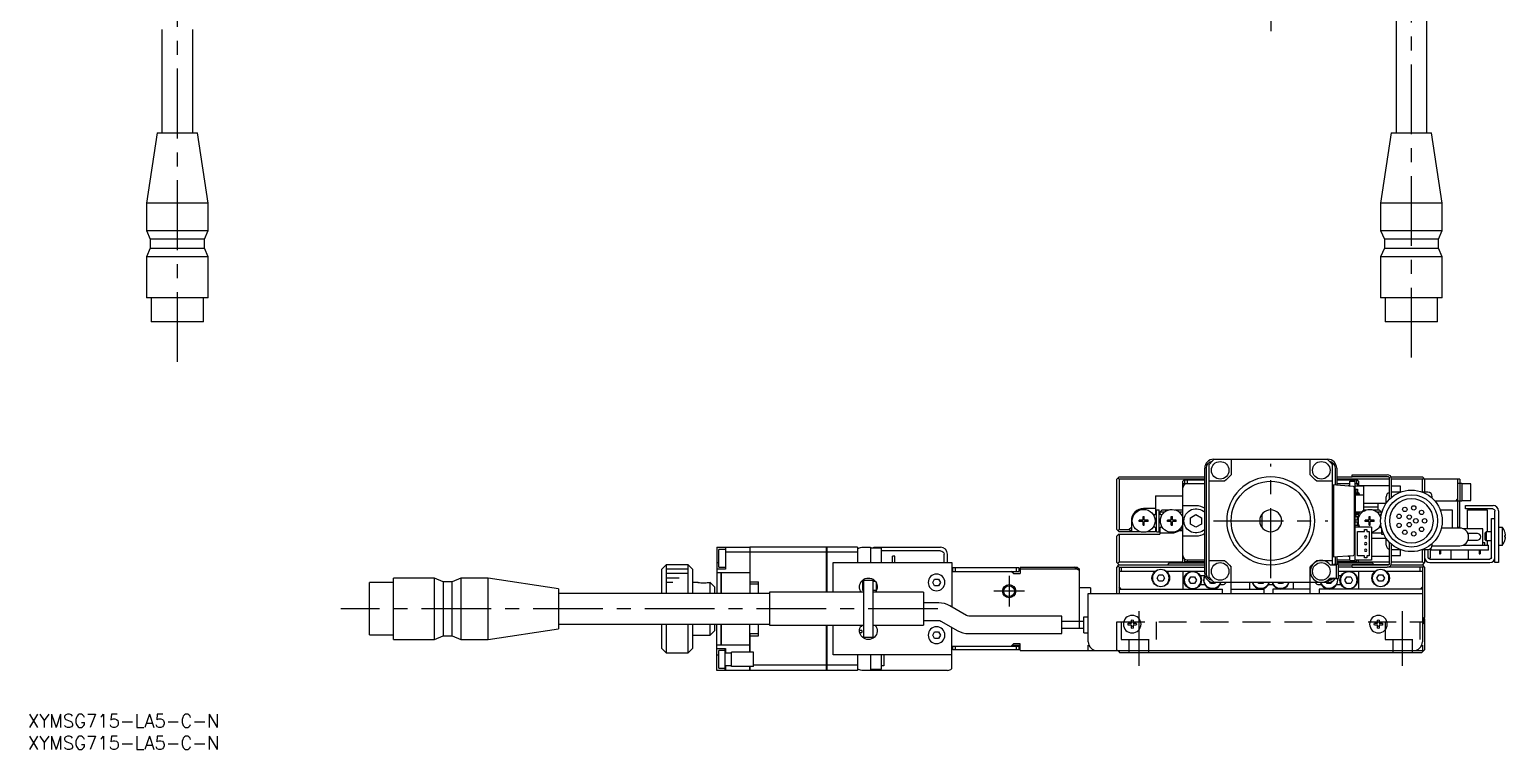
# Model space of a CAD drawing. Extents: x 0 to 729, y -8 to 416.
# Drawn here: x 0.4 to 336.1, y -8 to 155.8 of the extents above; entities that cross this region are included whole.
import ezdxf

# ---------------------------------------------------------------- set-up
doc = ezdxf.new("R2010")
doc.units = 0
doc.header["$LTSCALE"] = 0.5
doc.linetypes.add('CENTER', pattern=[50.8, 31.75, -6.35, 6.35, -6.35])
doc.linetypes.add('DASHED', pattern=[19.05, 12.7, -6.35])
for name, color, linetype in [('MSM_CENTER', 1, 'CENTER'), ('MSM_CONTINUOUS', 7, 'CONTINUOUS'), ('MSM_DASHED', 4, 'DASHED'), ('MSM_NARROW', 5, 'CONTINUOUS'), ('MSM_PART_NUMBER', 7, 'CONTINUOUS')]:
    doc.layers.add(name, color=color, linetype=linetype)
doc.styles.get("Standard").update_dxf_attribs({"font": 'txt.shx', "height": 1, "bigfont": 'bigfont.shx'})

# ---------------------------------------------------------------- blocks, each defined once
blk = doc.blocks.new('*U2')
at = {"layer": 'MSM_PART_NUMBER'}
blk.add_text('XYMSG715-LA5-C-N', height=3, dxfattribs=at).set_placement((0, -3))
blk = doc.blocks.new('*U3')
at = {"layer": 'MSM_PART_NUMBER'}
blk.add_text('XYMSG715-LA5-C-N', height=3, dxfattribs=at).set_placement((0, -8))

msp = doc.modelspace()

# ---------------------------------------------------------------- linework, layer by layer
at = {"layer": 'MSM_CENTER'}
for p, q in [((314.67, 81.12), (314.67, 231.65)), ((34, 172.25), (34, 79.25)), ((282.67, 171.25), (282.67, 153.25)), ((282.67, 31), (282.67, 57)), ((269.67, 44), (295.67, 44)), ((223.17, 31.5), (223.17, 24.5)), ((226.67, 28), (219.67, 28)), ((207, 24), (71.17, 24)), ((252.67, 23.46), (252.67, 11.05)), ((312.67, 11.05), (312.67, 23.46))]:
    msp.add_line(p, q, dxfattribs=at)
at = {"layer": 'MSM_CONTINUOUS'}
for p, q in [((311.17, 180.25), (311.17, 132.25)), ((318.17, 132.25), (318.17, 180.25)), ((30.5, 155.75), (30.5, 132.25)), ((37.5, 132.25), (37.5, 155.75)), ((29.43, 132.25), (27, 116.25)), ((29.43, 132.25), (38.57, 132.25)), ((41, 116.25), (38.57, 132.25)), ((310.1, 132.25), (307.67, 116.25)), ((310.1, 132.25), (319.24, 132.25)), ((321.67, 116.25), (319.24, 132.25)), ((41, 116.25), (27, 116.25)), ((27, 116.25), (27, 110.05)), ((41, 110.05), (41, 116.25)), ((307.67, 116.25), (307.67, 110.05)), ((321.67, 116.25), (307.67, 116.25)), ((321.67, 110.05), (321.67, 116.25)), ((27, 110.05), (41, 110.05)), ((27, 110.05), (27.85, 108.05)), ((40.15, 108.05), (27.85, 108.05)), ((27.85, 108.05), (27.85, 106.05)), ((40.15, 108.05), (41, 110.05)), ((40.15, 106.05), (40.15, 108.05)), ((307.67, 110.05), (308.52, 108.05)), ((307.67, 110.05), (321.67, 110.05)), ((308.52, 108.05), (308.52, 106.05)), ((320.82, 108.05), (308.52, 108.05)), ((320.82, 108.05), (321.67, 110.05)), ((320.82, 106.05), (320.82, 108.05)), ((27.85, 106.05), (27, 104.05)), ((27.85, 106.05), (40.15, 106.05)), ((41, 104.05), (40.15, 106.05)), ((308.52, 106.05), (307.67, 104.05)), ((308.52, 106.05), (320.82, 106.05)), ((321.67, 104.05), (320.82, 106.05)), ((41, 104.05), (27, 104.05)), ((27, 104.05), (27, 94.75)), ((41, 94.75), (41, 104.05)), ((307.67, 104.05), (307.67, 94.75)), ((321.67, 104.05), (307.67, 104.05)), ((321.67, 94.75), (321.67, 104.05)), ((41, 94.75), (27, 94.75)), ((28.05, 94.75), (28.05, 89.25)), ((39.95, 89.25), (39.95, 94.75)), ((321.67, 94.75), (307.67, 94.75)), ((308.72, 94.75), (308.72, 89.25)), ((320.62, 89.25), (320.62, 94.75)), ((39.95, 89.25), (28.05, 89.25)), ((320.62, 89.25), (308.72, 89.25)), ((269.67, 58), (295.67, 58)), ((273.67, 58), (273.67, 54.5)), ((291.67, 54.5), (291.67, 58)), ((248.17, 54), (247.67, 53.5)), ((248.17, 53.5), (247.92, 53.75)), ((248.17, 54), (267.67, 54)), ((267.67, 32), (267.67, 56)), ((268.06, 32), (268.06, 56)), ((268.67, 31.15), (268.67, 56.85)), ((296.67, 56.85), (296.67, 34)), ((297.29, 56), (297.29, 52.21)), ((297.67, 56), (297.67, 52.18)), ((297.67, 54), (301.17, 54)), ((301.17, 54), (301.17, 54.5)), ((301.17, 54.5), (309.17, 54.5)), ((309.47, 54), (301.17, 54)), ((309.67, 48.9), (309.67, 53.8)), ((310.04, 54), (317.17, 54)), ((317.17, 54), (317.42, 53.75)), ((317.42, 53.75), (317.17, 53.5)), ((317.67, 53.5), (317.42, 53.75)), ((247.67, 42), (247.67, 53.5)), ((267.67, 53.5), (248.17, 53.5)), ((248.17, 53.5), (248.17, 42)), ((263.17, 53.5), (262.67, 53)), ((262.67, 34.5), (262.67, 53)), ((262.67, 52.5), (263.67, 52.5)), ((263.17, 52.5), (263.17, 53.3)), ((263.17, 53.3), (267.67, 53.3)), ((263.67, 53.3), (263.67, 52.5)), ((263.67, 52.5), (267.67, 52.5)), ((272.17, 53), (268.67, 53)), ((296.67, 53), (293.17, 53)), ((296.67, 52.25), (301.4, 51.92)), ((296.97, 52.23), (296.97, 35.77)), ((309.67, 53.5), (297.67, 53.5)), ((297.67, 53.3), (302.17, 53.3)), ((297.67, 52.5), (300.67, 52.5)), ((300.67, 52), (300.25, 52)), ((300.67, 53), (301.87, 53)), ((300.67, 51.97), (300.67, 53)), ((301.67, 53), (301.67, 53.3)), ((301.67, 51.62), (301.67, 36.38)), ((301.87, 35), (301.87, 53)), ((301.87, 52.5), (302.67, 52.5)), ((303.87, 51.9), (301.87, 51.9)), ((301.87, 51.17), (302.42, 51.17)), ((301.87, 50.95), (302.1, 50.95)), ((301.87, 50.7), (302.1, 50.7)), ((301.87, 50.64), (302.1, 50.64)), ((302.1, 50.44), (302.1, 50.95)), ((302.67, 53), (302.17, 53.5)), ((302.17, 53.3), (302.17, 52.5)), ((302.42, 51.17), (302.42, 50.34)), ((302.67, 53), (302.67, 52)), ((302.67, 52), (302.67, 51.9)), ((309.67, 52), (302.67, 52)), ((303.87, 48.1), (303.87, 51.9)), ((310.17, 49.36), (310.17, 53.5)), ((317.17, 53.5), (310.17, 53.5)), ((312.17, 51.9), (310.17, 51.9)), ((312.08, 50.5), (310.17, 50.5)), ((312.17, 50.54), (312.17, 51.9)), ((317.17, 50.54), (317.17, 53.5)), ((318.42, 50.5), (317.27, 50.5)), ((325.67, 53.5), (317.67, 53.5)), ((317.67, 53.5), (317.67, 50.5)), ((325.17, 53.5), (325.17, 42.5)), ((326.17, 52.5), (325.17, 52.5)), ((325.67, 53.5), (325.67, 52.5)), ((325.67, 52.5), (325.67, 48.5)), ((326.17, 52.5), (326.17, 48.5)), ((328.17, 52.4), (326.17, 52.4)), ((328.17, 48.6), (328.17, 52.4)), ((256.47, 49.7), (256.47, 45.55)), ((256.47, 49.7), (262.67, 49.7)), ((262.67, 47.5), (265.67, 47.5)), ((301.87, 50.22), (301.96, 50.22)), ((301.87, 48.22), (301.97, 48.22)), ((301.87, 48.1), (301.97, 48.1)), ((301.97, 47.5), (301.87, 47.5)), ((301.97, 46.1), (301.97, 49.8)), ((302.07, 49.9), (303.65, 49.9)), ((302.2, 50.34), (302.53, 50.34)), ((302.53, 50.11), (302.2, 50.11)), ((302.42, 50.11), (302.42, 49.9)), ((302.63, 49.9), (302.63, 50.01)), ((302.86, 49.9), (302.86, 50.01)), ((303.75, 49.8), (303.75, 46.42)), ((303.75, 48.1), (303.87, 48.1)), ((303.75, 48), (308.92, 48)), ((303.75, 47.2), (307.12, 47.2)), ((307.12, 46.5), (307.12, 48)), ((308.87, 47.92), (308.87, 48)), ((308.92, 47.99), (308.92, 49.5)), ((310.17, 49.5), (310.34, 49.5)), ((319.42, 49.14), (319.42, 49.5)), ((326.17, 48.5), (320.04, 48.5)), ((325.17, 49), (324.67, 48.5)), ((325.67, 42.5), (325.67, 48.5)), ((326.17, 48.6), (328.17, 48.6)), ((326.97, 47.5), (333.27, 47.5)), ((326.97, 46.7), (326.97, 47.5)), ((250.97, 44), (250.97, 41.5)), ((252.77, 43.86), (252.77, 44.15)), ((253.57, 44.15), (252.77, 44.15)), ((253.57, 43.86), (252.77, 43.86)), ((253.3, 44.15), (253.3, 43.86)), ((253.63, 44.21), (253.63, 45)), ((253.63, 45), (253.92, 45)), ((253.92, 44.47), (253.63, 44.47)), ((253.63, 43), (253.63, 43.8)), ((256.47, 46.8), (253.77, 46.8)), ((253.92, 44.21), (253.92, 45)), ((253.92, 43), (253.92, 43.8)), ((254.77, 44.15), (253.98, 44.15)), ((254.77, 43.86), (253.98, 43.86)), ((254.24, 43.86), (254.24, 44.15)), ((254.77, 43.86), (254.77, 44.15)), ((256.21, 45.4), (256.47, 45.55)), ((256.67, 46.5), (257.27, 46.5)), ((256.67, 41.5), (256.67, 46.5)), ((257.27, 41.5), (257.27, 46.5)), ((257.97, 46.5), (257.47, 46)), ((258.51, 46), (257.47, 46)), ((257.47, 46), (257.47, 45.55)), ((257.47, 45.55), (257.7, 45.42)), ((257.97, 46.5), (259.46, 46.5)), ((259.17, 43.86), (259.17, 44.15)), ((259.97, 44.15), (259.17, 44.15)), ((259.97, 43.86), (259.17, 43.86)), ((259.7, 44.15), (259.7, 43.86)), ((260.03, 45), (260.32, 45)), ((260.03, 44.21), (260.03, 45)), ((260.32, 44.47), (260.03, 44.47)), ((260.03, 43), (260.03, 43.8)), ((260.32, 44.21), (260.32, 45)), ((260.32, 43), (260.32, 43.8)), ((261.17, 44.15), (260.38, 44.15)), ((261.17, 43.86), (260.38, 43.86)), ((260.64, 43.86), (260.64, 44.15)), ((260.89, 46.5), (262.47, 46.5)), ((261.17, 43.86), (261.17, 44.15)), ((262.67, 46), (261.84, 46)), ((262.67, 46.3), (262.47, 46.5)), ((264.42, 44.72), (265.67, 45.44)), ((264.42, 43.28), (264.42, 44.72)), ((265.67, 45.44), (266.92, 44.72)), ((266.92, 44.72), (266.92, 43.28)), ((280.67, 45.5), (280.67, 42.5)), ((301.87, 46.69), (301.97, 46.69)), ((301.87, 45.5), (301.88, 45.5)), ((302.1, 45.27), (301.87, 45.27)), ((302.1, 45.2), (301.87, 45.2)), ((302.1, 44.95), (301.87, 44.95)), ((301.87, 44.25), (302.67, 44.25)), ((301.87, 43.75), (302.67, 43.75)), ((303.33, 46), (302.07, 46)), ((302.1, 44.95), (302.1, 45.46)), ((302.1, 45), (302.67, 45)), ((302.11, 45.5), (302.67, 45.5)), ((302.53, 45.79), (302.2, 45.79)), ((302.2, 45.56), (302.53, 45.56)), ((302.3, 46), (302.3, 45.79)), ((302.3, 45.56), (302.3, 45.5)), ((302.3, 45), (302.3, 44.25)), ((302.3, 43.75), (302.3, 43)), ((302.42, 46), (302.42, 45.79)), ((302.42, 45.56), (302.42, 45.5)), ((302.42, 45), (302.42, 44.25)), ((302.42, 43.75), (302.42, 43)), ((302.63, 45.89), (302.63, 46)), ((302.67, 42.57), (302.67, 45.59)), ((302.86, 45.89), (302.86, 46)), ((303.51, 46), (302.86, 46)), ((303.72, 46.35), (303.4, 46.03)), ((303.75, 46.5), (304.46, 46.5)), ((304.17, 43.86), (304.17, 44.15)), ((304.97, 44.15), (304.17, 44.15)), ((304.97, 43.86), (304.17, 43.86)), ((304.7, 44.15), (304.7, 43.86)), ((305.03, 45), (305.32, 45)), ((305.03, 44.21), (305.03, 45)), ((305.32, 44.47), (305.03, 44.47)), ((305.03, 43), (305.03, 43.8)), ((305.32, 44.21), (305.32, 45)), ((305.32, 43), (305.32, 43.8)), ((306.17, 44.15), (305.38, 44.15)), ((306.17, 43.86), (305.38, 43.86)), ((305.64, 43.86), (305.64, 44.15)), ((305.89, 46.5), (307.37, 46.5)), ((306.17, 43.86), (306.17, 44.15)), ((307.87, 46), (306.84, 46)), ((307.87, 46), (307.37, 46.5)), ((307.84, 45.53), (307.65, 45.42)), ((307.87, 45.66), (307.87, 46)), ((308.07, 46.5), (308.14, 46.5)), ((308.07, 46.33), (308.07, 46.5)), ((321.21, 46.5), (323.92, 46.5)), ((323.92, 46.5), (323.92, 42.35)), ((333.17, 46.7), (326.97, 46.7)), ((327.42, 46.5), (328.42, 46.5)), ((327.42, 42.2), (327.42, 46.5)), ((328.42, 46.5), (328.42, 46.4)), ((330.92, 46.4), (328.42, 46.4)), ((329.22, 46.4), (329.22, 46.5)), ((330.12, 46.5), (329.22, 46.5)), ((329.6, 46.4), (329.6, 46.5)), ((329.75, 46.4), (329.75, 46.5)), ((330.12, 46.4), (330.12, 46.5)), ((330.92, 46.5), (330.92, 46.4)), ((330.92, 46.5), (331.92, 46.5)), ((331.92, 46.5), (331.92, 41.5)), ((332.87, 44.5), (333.67, 44.5)), ((332.87, 35.7), (332.87, 44.5)), ((333.67, 34.5), (333.67, 46.2)), ((334.47, 46.3), (334.47, 34.5)), ((247.67, 42), (248.17, 41.5)), ((248.17, 41), (247.67, 40.5)), ((247.67, 34.5), (247.67, 40.5)), ((247.92, 41.75), (248.17, 42)), ((248.17, 42), (250.47, 42)), ((253.06, 41.5), (248.17, 41.5)), ((248.17, 41), (248.17, 34.7)), ((248.17, 41), (257.47, 41)), ((250.97, 42.5), (250.47, 42)), ((250.47, 42), (250.97, 41.65)), ((253.92, 43.53), (253.63, 43.53)), ((253.63, 43), (253.92, 43)), ((256.47, 41.5), (254.49, 41.5)), ((256.47, 42.45), (256.21, 42.6)), ((256.47, 42.45), (256.47, 41.5)), ((256.67, 41.5), (257.27, 41.5)), ((257.47, 42.45), (257.7, 42.58)), ((257.47, 42.45), (257.47, 41)), ((260.17, 41.2), (257.47, 41.2)), ((260.32, 43.53), (260.03, 43.53)), ((260.03, 43), (260.32, 43)), ((262.67, 41.7), (261.77, 41.7)), ((262.32, 42.2), (262.67, 42.2)), ((265.67, 40.5), (262.67, 40.5)), ((265.67, 42.56), (264.42, 43.28)), ((266.92, 43.28), (265.67, 42.56)), ((301.87, 43), (302.67, 43)), ((305.57, 42.57), (301.87, 42.57)), ((302.37, 41.57), (304.02, 41.57)), ((302.37, 36.07), (302.37, 41.57)), ((304.02, 42.07), (304.52, 42.07)), ((304.02, 41.57), (304.02, 42.07)), ((304.52, 42.07), (304.52, 41.57)), ((304.52, 41.57), (305.07, 41.57)), ((305.32, 43.53), (305.03, 43.53)), ((305.03, 43), (305.32, 43)), ((305.07, 41.57), (305.07, 36.07)), ((305.57, 42.57), (305.57, 35.07)), ((307.87, 41.2), (305.57, 41.2)), ((307.84, 42.47), (307.65, 42.58)), ((307.87, 42.34), (307.87, 41)), ((307.87, 41), (308.35, 41)), ((308.07, 41.5), (308.07, 41.67)), ((308.07, 41.5), (308.14, 41.5)), ((325.67, 42.35), (321.48, 42.35)), ((325.67, 42.5), (325.17, 42.5)), ((330.92, 42.2), (326.43, 42.2)), ((329.67, 41.1), (327.53, 41.1)), ((330.92, 38.5), (330.92, 42.2)), ((331.67, 41.5), (331.47, 41.3)), ((331.47, 39.7), (331.47, 41.3)), ((332.87, 41.5), (331.67, 41.5)), ((331.67, 41.5), (331.67, 39.5)), ((335.37, 42.5), (334.47, 42.5)), ((335.37, 38.5), (335.37, 42.5)), ((335.93, 41.43), (335.93, 41.45)), ((335.93, 40.3), (335.93, 40.7)), ((335.93, 40.7), (336.06, 40.7)), ((336.06, 40.3), (335.93, 40.3)), ((156.67, 38), (164.17, 38)), ((156.67, 38), (156.67, 27.5)), ((158.67, 37.5), (157.17, 37.5)), ((157.17, 33.5), (157.17, 37.5)), ((158.67, 38), (158.67, 33)), ((164.17, 38), (164.17, 27.5)), ((164.17, 37.99), (164.18, 37.99)), ((164.18, 38), (164.18, 29.65)), ((181.67, 38), (164.18, 38)), ((181.67, 27.75), (181.67, 38)), ((181.67, 37.99), (181.68, 37.99)), ((188.67, 38), (181.68, 38)), ((181.68, 38), (181.68, 27.75)), ((188.67, 38), (188.67, 34.5)), ((189.67, 38), (191.67, 38)), ((191.67, 38), (191.67, 34.5)), ((194.17, 37.75), (191.67, 37.75)), ((192.37, 37.75), (192.37, 38)), ((192.37, 38), (207.57, 38)), ((192.87, 38), (192.87, 37.75)), ((194.17, 34.5), (194.17, 37.75)), ((207.57, 37.2), (194.17, 37.2)), ((308.92, 40), (305.57, 40)), ((308.92, 38.5), (308.92, 40.01)), ((309.67, 34.2), (309.67, 39.1)), ((310.17, 34.5), (310.17, 38.64)), ((310.34, 38.5), (310.17, 38.5)), ((310.17, 37.5), (312.08, 37.5)), ((312.17, 36.1), (312.17, 37.46)), ((317.17, 34.7), (317.17, 37.46)), ((317.27, 37.5), (318.42, 37.5)), ((317.67, 37.5), (317.67, 34.5)), ((318.47, 35.7), (318.47, 37.5)), ((318.97, 37.66), (318.97, 35.5)), ((319.17, 37.3), (319.17, 37.84)), ((332.17, 37.3), (319.17, 37.3)), ((319.41, 38.35), (325.67, 38.35)), ((319.42, 38.5), (319.42, 38.86)), ((321.05, 37.3), (321.05, 36.5)), ((321.3, 37.3), (321.3, 36.5)), ((323.67, 37.3), (323.67, 35.3)), ((326.43, 38.5), (332.17, 38.5)), ((327.53, 39.6), (329.67, 39.6)), ((327.67, 35.3), (327.67, 37.3)), ((330.05, 37.3), (330.05, 36.5)), ((330.3, 37.3), (330.3, 36.5)), ((330.92, 39.05), (331.38, 39.05)), ((331.38, 38.5), (331.38, 39.05)), ((331.47, 39.7), (331.67, 39.5)), ((331.67, 39.5), (332.87, 39.5)), ((331.92, 39.5), (331.92, 38.5)), ((332.17, 37.3), (332.17, 38.5)), ((334.47, 38.5), (335.37, 38.5)), ((335.93, 39.55), (335.93, 39.57)), ((145.17, 34), (144.17, 33)), ((145.17, 34), (145.17, 27.5)), ((150.17, 34), (145.17, 34)), ((150.17, 27.5), (150.17, 34)), ((151.17, 33), (150.17, 34)), ((156.67, 34.5), (157.17, 34.5)), ((164.17, 36.85), (158.67, 36.85)), ((164.17, 36.84), (164.18, 36.84)), ((181.67, 36.85), (164.18, 36.85)), ((181.67, 36.84), (181.68, 36.84)), ((188.67, 36.85), (181.68, 36.85)), ((183.17, 27.75), (183.17, 34.5)), ((183.17, 34.5), (210.17, 34.5)), ((197.17, 36), (196.67, 36)), ((196.67, 34.5), (196.67, 36)), ((197.17, 34.5), (197.17, 36)), ((208.37, 34.5), (208.37, 36.4)), ((209.17, 34.5), (209.17, 36.4)), ((210.17, 34.5), (210.17, 24.39)), ((247.67, 34.5), (248.17, 34)), ((247.92, 33.75), (247.67, 33.5)), ((247.82, 34.35), (248.17, 34.7)), ((248.17, 34), (247.92, 33.75)), ((248.17, 33.5), (247.92, 33.75)), ((248.17, 34.7), (262.67, 34.7)), ((248.17, 34), (267.67, 34)), ((259.52, 34.35), (259.17, 34)), ((267.67, 34.35), (259.52, 34.35)), ((262.67, 35.5), (262.87, 35.5)), ((262.67, 34.5), (267.67, 34.5)), ((263.17, 34.7), (263.17, 35.23)), ((267.67, 34.7), (263.17, 34.7)), ((263.67, 35.1), (263.67, 34.7)), ((263.67, 35.1), (267.67, 35.1)), ((268.67, 35), (272.17, 35)), ((293.17, 35), (296.67, 35)), ((296.17, 34), (297.57, 34)), ((301.4, 36.08), (296.67, 35.75)), ((296.97, 34.1), (296.97, 34)), ((298.07, 34.1), (296.97, 34.1)), ((297.29, 35.79), (297.29, 34.1)), ((297.57, 34), (297.57, 31)), ((297.67, 35.82), (297.67, 34.1)), ((297.67, 35.1), (300.67, 35.1)), ((302.17, 34.7), (297.67, 34.7)), ((297.67, 34.5), (302.67, 34.5)), ((305.82, 34.35), (297.67, 34.35)), ((298.07, 30.9), (298.07, 34.1)), ((298.07, 34), (309.47, 34)), ((300.25, 36), (300.67, 36)), ((300.67, 35), (300.67, 36.03)), ((300.67, 35), (301.87, 35)), ((301.17, 33.5), (301.17, 34)), ((309.47, 34), (301.17, 34)), ((301.67, 34.7), (301.67, 35)), ((305.57, 35.07), (301.87, 35.07)), ((302.17, 35.07), (302.17, 34.7)), ((304.02, 36.07), (302.37, 36.07)), ((302.67, 34.5), (302.67, 35.07)), ((302.67, 34.7), (309.67, 34.7)), ((304.02, 35.57), (304.02, 36.07)), ((304.52, 35.57), (304.02, 35.57)), ((305.07, 36.07), (304.52, 36.07)), ((304.52, 36.07), (304.52, 35.57)), ((305.57, 36), (309.67, 36)), ((306.17, 34), (305.82, 34.35)), ((310.04, 34), (317.17, 34)), ((310.17, 36.1), (312.17, 36.1)), ((310.17, 34.7), (317.17, 34.7)), ((317.17, 34.7), (317.52, 34.35)), ((317.52, 34.35), (317.17, 34)), ((317.42, 33.75), (317.17, 34)), ((317.42, 33.75), (317.17, 33.5)), ((317.67, 33.5), (317.42, 33.75)), ((317.52, 34.35), (317.67, 34.5)), ((318.53, 35.5), (318.97, 35.5)), ((318.87, 35.3), (332.47, 35.3)), ((318.87, 34.5), (332.47, 34.5)), ((321.05, 36.5), (321.3, 36.5)), ((330.05, 36.5), (330.3, 36.5)), ((334.47, 34.5), (333.67, 34.5)), ((83.17, 17), (83.17, 31)), ((92.47, 31), (83.17, 31)), ((92.47, 17), (92.47, 31)), ((94.47, 30.15), (92.47, 31)), ((98.47, 31), (96.47, 30.15)), ((98.47, 31), (98.47, 17)), ((104.67, 31), (98.47, 31)), ((104.67, 17), (104.67, 31)), ((120.67, 28.57), (104.67, 31)), ((144.17, 27.5), (144.17, 33)), ((151.17, 33), (151.17, 27.5)), ((158.67, 33), (156.67, 33)), ((156.87, 32.23), (156.67, 32.23)), ((156.87, 32.25), (156.87, 32.23)), ((156.87, 32.25), (157.67, 32.25)), ((157.17, 33.5), (158.67, 33.5)), ((157.67, 27.5), (157.67, 32.25)), ((157.67, 32.24), (157.68, 32.24)), ((157.68, 32.25), (164.17, 32.25)), ((157.68, 32.25), (157.68, 27.5)), ((190.17, 30.22), (189.85, 30.22)), ((189.85, 30.22), (189.85, 28.22)), ((190.17, 30.5), (192.17, 30.5)), ((190.17, 17.5), (190.17, 30.5)), ((192.17, 30.5), (192.17, 17.5)), ((192.76, 30.22), (192.17, 30.22)), ((205.81, 30), (206.24, 30.75)), ((206.24, 30.75), (207.11, 30.75)), ((207.11, 30.75), (207.54, 30)), ((225.37, 33.3), (210.17, 33.3)), ((210.17, 32.5), (223.67, 32.5)), ((210.37, 32.5), (210.37, 33.3)), ((210.87, 33.3), (210.87, 32.5)), ((224.17, 32), (223.67, 32.5)), ((223.67, 32.5), (225.37, 32.5)), ((224.17, 32), (225.67, 32)), ((224.87, 32.5), (224.87, 33.3)), ((225.37, 33.3), (225.37, 32.5)), ((225.67, 33.5), (225.67, 32)), ((225.67, 33.5), (238.67, 33.5)), ((238.56, 33), (225.67, 33)), ((238.56, 33), (238.06, 33.5)), ((239.17, 32.69), (238.56, 33)), ((238.67, 33.5), (239.17, 33)), ((239.17, 19.6), (239.17, 33)), ((247.67, 27.5), (247.67, 33.5)), ((248.17, 33.5), (248.17, 27.5)), ((248.17, 33.5), (267.67, 33.5)), ((256.35, 32.5), (248.17, 32.5)), ((248.67, 33.5), (248.67, 32.5)), ((256.81, 31), (257.24, 31.75)), ((257.24, 30.25), (256.81, 31)), ((257.24, 31.75), (258.11, 31.75)), ((258.11, 30.25), (257.24, 30.25)), ((258.11, 31.75), (258.54, 31)), ((258.54, 31), (258.11, 30.25)), ((267.67, 32.5), (259, 32.5)), ((262.67, 32.5), (262.67, 28.5)), ((264.06, 30.5), (264.49, 31.25)), ((264.49, 29.75), (264.06, 30.5)), ((264.49, 31.25), (265.36, 31.25)), ((265.36, 31.25), (265.79, 30.5)), ((265.79, 30.5), (265.36, 29.75)), ((267.69, 31.5), (266.66, 31.5)), ((268.99, 29.75), (268.7, 30.25)), ((273.67, 27.5), (273.67, 33.5)), ((291.67, 27.5), (291.67, 33.5)), ((296.17, 31), (297.57, 31)), ((296.65, 30.25), (296.36, 29.75)), ((296.97, 31), (296.97, 30.9)), ((296.97, 30.9), (298.07, 30.9)), ((301.17, 33.5), (298.07, 33.5)), ((306.35, 32.5), (298.07, 32.5)), ((298.69, 31.5), (298.07, 31.5)), ((299.56, 30.5), (299.99, 31.25)), ((299.99, 29.75), (299.56, 30.5)), ((299.99, 31.25), (300.86, 31.25)), ((300.86, 31.25), (301.29, 30.5)), ((301.29, 30.5), (300.86, 29.75)), ((301.17, 33.5), (309.17, 33.5)), ((302.67, 32.5), (302.67, 28.5)), ((306.81, 31), (307.24, 31.75)), ((307.24, 30.25), (306.81, 31)), ((307.24, 31.75), (308.11, 31.75)), ((308.11, 30.25), (307.24, 30.25)), ((308.11, 31.75), (308.54, 31)), ((308.54, 31), (308.11, 30.25)), ((317.17, 32.5), (309, 32.5)), ((317.17, 33.5), (309.17, 33.5)), ((316.67, 32.5), (316.67, 33.5)), ((317.17, 33.5), (317.17, 16.5)), ((317.67, 33.5), (317.67, 22)), ((77.67, 18.05), (77.67, 29.95)), ((83.17, 29.95), (77.67, 29.95)), ((94.47, 30.15), (94.47, 17.85)), ((96.47, 30.15), (94.47, 30.15)), ((96.47, 17.85), (96.47, 30.15)), ((120.67, 28.57), (120.67, 19.43)), ((168.67, 27.5), (120.67, 27.5)), ((152.42, 30), (151.17, 30)), ((154.92, 30), (155.17, 30)), ((155.17, 30), (156.17, 29)), ((155.17, 27.5), (155.17, 30)), ((156.17, 29), (156.17, 27.5)), ((164.17, 29.65), (166.17, 29.65)), ((164.18, 30.15), (166.17, 30.15)), ((166.17, 27.5), (166.17, 30.15)), ((168.67, 27.75), (168.67, 20.25)), ((190.17, 27.75), (168.67, 27.75)), ((189.85, 28.22), (190.17, 28.22)), ((192.17, 28.22), (193.01, 28.22)), ((203.67, 27.75), (192.17, 27.75)), ((193.01, 28.22), (193.01, 29.8)), ((203.67, 27.75), (203.67, 20.25)), ((206.24, 29.25), (205.81, 30)), ((207.11, 29.25), (206.24, 29.25)), ((207.54, 30), (207.11, 29.25)), ((241.67, 28.75), (239.17, 28.75)), ((241.17, 27.5), (317.17, 27.5)), ((241.17, 16.5), (241.17, 27.5)), ((241.67, 28.75), (241.67, 27.5)), ((248.67, 28.5), (248.17, 29)), ((248.17, 28.5), (271.67, 28.5)), ((265.36, 29.75), (264.49, 29.75)), ((266.66, 29.5), (267.69, 29.5)), ((269.86, 29.75), (268.99, 29.75)), ((295.67, 30), (269.67, 30)), ((270, 30), (269.86, 29.75)), ((271.16, 29.5), (271.67, 29.5)), ((271.67, 27.5), (271.67, 28.5)), ((273.67, 28.5), (281.17, 28.5)), ((277.87, 30), (277.87, 28.5)), ((279.99, 29.75), (279.85, 30)), ((280.86, 29.75), (279.99, 29.75)), ((281, 30), (280.86, 29.75)), ((281.17, 27.5), (281.17, 28.5)), ((282.16, 29.5), (283.19, 29.5)), ((283.17, 28.5), (283.17, 27.5)), ((291.67, 28.5), (283.17, 28.5)), ((284.49, 29.75), (284.35, 30)), ((285.36, 29.75), (284.49, 29.75)), ((285.5, 30), (285.36, 29.75)), ((287.87, 28.5), (287.87, 30)), ((293.67, 29.5), (294.19, 29.5)), ((293.67, 28.5), (293.67, 27.5)), ((317.17, 28.5), (293.67, 28.5)), ((295.49, 29.75), (295.35, 30)), ((296.36, 29.75), (295.49, 29.75)), ((297.66, 29.5), (298.69, 29.5)), ((300.86, 29.75), (299.99, 29.75)), ((317.17, 29), (316.67, 28.5)), ((207.18, 25.35), (203.67, 25.35)), ((213.48, 22.48), (209.68, 24.68)), ((120.67, 20.5), (168.67, 20.5)), ((144.17, 15), (144.17, 20.5)), ((145.17, 20.5), (145.17, 14)), ((150.17, 14), (150.17, 20.5)), ((151.17, 20.5), (151.17, 15)), ((155.17, 18), (155.17, 20.5)), ((156.17, 20.5), (156.17, 19)), ((156.67, 10), (156.67, 20.5)), ((157.67, 15.75), (157.67, 20.5)), ((157.68, 20.5), (157.68, 15.75)), ((164.17, 14.1), (164.17, 20.5)), ((166.17, 17.85), (166.17, 20.5)), ((168.67, 20.25), (190.17, 20.25)), ((181.67, 10), (181.67, 20.25)), ((181.68, 20.25), (181.68, 10)), ((183.17, 13.5), (183.17, 20.25)), ((189.67, 20.25), (189.67, 20.07)), ((192.17, 20.25), (203.67, 20.25)), ((203.67, 21.35), (207.18, 21.35)), ((207.68, 21.22), (211.48, 19.02)), ((235.17, 22.35), (213.98, 22.35)), ((235.17, 18.35), (235.17, 22.35)), ((240.17, 21.1), (235.17, 21.1)), ((240.17, 18.5), (240.17, 22.2)), ((240.17, 22.2), (241.17, 22.2)), ((250.25, 20.7), (250.97, 20.7)), ((250.97, 20.3), (250.25, 20.3)), ((250.97, 20.7), (250.97, 21.43)), ((250.97, 19.57), (250.97, 20.3)), ((251.37, 21.43), (251.37, 20.7)), ((251.37, 20.7), (252.1, 20.7)), ((251.37, 20.3), (251.37, 19.57)), ((252.1, 20.3), (251.37, 20.3)), ((306.25, 20.7), (306.97, 20.7)), ((306.97, 20.3), (306.25, 20.3)), ((306.97, 20.7), (306.97, 21.43)), ((306.97, 19.57), (306.97, 20.3)), ((307.37, 21.43), (307.37, 20.7)), ((307.37, 20.7), (308.1, 20.7)), ((308.1, 20.3), (307.37, 20.3)), ((307.37, 20.3), (307.37, 19.57)), ((317.17, 22), (317.42, 21.75)), ((317.17, 21.5), (317.42, 21.75)), ((317.17, 21.4), (317.27, 21.4)), ((317.67, 21.2), (317.17, 21.2)), ((317.17, 21), (317.67, 21)), ((317.67, 21), (317.17, 20.5)), ((317.42, 21.75), (317.67, 22)), ((317.57, 21.9), (317.57, 21.7)), ((317.57, 21.8), (317.67, 21.7)), ((317.67, 21.7), (317.67, 14.7)), ((77.67, 18.05), (83.17, 18.05)), ((83.17, 17), (92.47, 17)), ((92.47, 17), (94.47, 17.85)), ((94.47, 17.85), (96.47, 17.85)), ((96.47, 17.85), (98.47, 17)), ((98.47, 17), (104.67, 17)), ((104.67, 17), (120.67, 19.43)), ((151.17, 18), (155.17, 18)), ((156.17, 19), (155.17, 18)), ((164.17, 18.35), (166.17, 18.35)), ((164.18, 18.35), (164.18, 14.1)), ((164.18, 17.85), (166.17, 17.85)), ((189.67, 19.07), (189.18, 19.07)), ((189.22, 18.57), (189.67, 18.57)), ((189.49, 20.07), (189.67, 20.07)), ((189.67, 19.07), (189.67, 18.57)), ((192.17, 17.5), (190.17, 17.5)), ((205.81, 18), (206.24, 18.75)), ((206.24, 17.25), (205.81, 18)), ((206.24, 18.75), (207.11, 18.75)), ((207.11, 17.25), (206.24, 17.25)), ((207.11, 18.75), (207.54, 18)), ((207.54, 18), (207.11, 17.25)), ((210.17, 10.38), (210.17, 19.77)), ((213.98, 18.35), (235.17, 18.35)), ((235.17, 19.6), (240.17, 19.6)), ((240.17, 18.5), (241.17, 18.5)), ((144.17, 15), (145.17, 14)), ((145.17, 14), (150.17, 14)), ((150.17, 14), (151.17, 15)), ((156.67, 15.77), (156.87, 15.77)), ((156.67, 15), (158.67, 15)), ((156.67, 13.5), (157.17, 13.5)), ((156.87, 15.77), (156.87, 15.75)), ((157.67, 15.75), (156.87, 15.75)), ((158.57, 14.5), (157.17, 14.5)), ((157.17, 10.5), (157.17, 14.5)), ((157.67, 15.76), (157.68, 15.76)), ((164.17, 15.75), (157.68, 15.75)), ((158.57, 10), (158.57, 15)), ((158.57, 14), (160.07, 14)), ((158.67, 15), (158.67, 14)), ((165.07, 14.1), (160.07, 14.1)), ((160.07, 10.9), (160.07, 14.1)), ((165.07, 10.9), (165.07, 14.1)), ((210.17, 13.5), (183.17, 13.5)), ((188.67, 13.5), (188.67, 10)), ((191.67, 13.5), (191.67, 10)), ((194.17, 10.25), (194.17, 13.5)), ((194.67, 13.5), (194.67, 11.05)), ((210.17, 15.5), (225.37, 15.5)), ((210.37, 14.7), (210.37, 15.5)), ((225.37, 14.7), (210.37, 14.7)), ((210.87, 15.5), (210.87, 14.7)), ((223.67, 15.5), (224.17, 16)), ((223.92, 15.75), (225.67, 15.75)), ((225.67, 16), (224.17, 16)), ((224.87, 14.7), (224.87, 15.5)), ((225.37, 15.5), (225.37, 14.7)), ((225.67, 14.5), (225.67, 16)), ((225.67, 14.5), (317.17, 14.5)), ((241.17, 14.5), (241.17, 15.7)), ((247.87, 14.5), (248.02, 14.35)), ((248.02, 14.35), (248.17, 14.5)), ((248.02, 14.35), (248.37, 14)), ((316.97, 14), (248.37, 14)), ((316.97, 14), (317.32, 14.35)), ((317.17, 15.7), (317.17, 14.5)), ((317.17, 14.5), (317.32, 14.35)), ((317.32, 14.35), (317.67, 14.7)), ((157.17, 10.5), (158.57, 10.5)), ((160.07, 11), (158.57, 11)), ((158.67, 11), (158.67, 10)), ((165.07, 10.9), (160.07, 10.9)), ((164.17, 10), (164.17, 10.9)), ((164.18, 10.9), (164.18, 10)), ((181.67, 11.15), (165.07, 11.15)), ((181.67, 11.16), (181.68, 11.16)), ((188.67, 11.15), (181.68, 11.15)), ((191.67, 10.25), (194.17, 10.25)), ((194.67, 11.05), (194.17, 11.05)), ((164.17, 10), (156.67, 10)), ((164.17, 10.01), (164.18, 10.01)), ((181.67, 10), (164.18, 10)), ((181.67, 10.01), (181.68, 10.01)), ((188.67, 10), (181.68, 10)), ((209.17, 10), (189.67, 10))]:
    msp.add_line(p, q, dxfattribs=at)
for centre, radius in [((271.17, 55.5), 2), ((294.17, 55.5), 2), ((282.67, 44), 9), ((314.67, 44), 7), ((314.67, 44), 5.95), ((313.17, 46.6), 0.5), ((315.2, 46.95), 0.5), ((253.77, 44), 2.6), ((311.86, 45.03), 0.5), ((314.17, 44.87), 0.5), ((315.67, 44), 0.5), ((316.97, 45.93), 0.5), ((317.67, 44), 0.5), ((311.86, 42.97), 0.5), ((313.17, 41.4), 0.5), ((314.17, 43.13), 0.5), ((315.2, 41.05), 0.5), ((316.97, 42.07), 0.5), ((271.17, 32.5), 2), ((294.17, 32.5), 2), ((257.67, 31), 2), ((264.92, 30.5), 2), ((300.42, 30.5), 2), ((307.67, 31), 2), ((223.17, 28), 1.23)]:
    msp.add_circle(centre, radius, dxfattribs=at)
at = {"layer": 'MSM_CONTINUOUS', "extrusion": (0, 0, -1)}
for centre, radius in [((-282.67, 44), 10), ((-314.67, 44), 5), ((-282.67, 44), 2.5), ((-304.27, 40.32), 0.25), ((-304.27, 38.82), 0.25), ((-304.27, 37.32), 0.25), ((-206.67, 30), 1.9), ((-257.67, 31), 1.9), ((-264.92, 30.5), 1.9), ((-300.42, 30.5), 1.9), ((-307.67, 31), 1.9), ((-251.17, 20.5), 2), ((-307.17, 20.5), 2), ((-206.67, 18), 1.9)]:
    msp.add_circle(centre, radius, dxfattribs=at)
at = {"layer": 'MSM_CONTINUOUS'}
for centre, radius, start, end in [((269.67, 56), 2, 90, 180), ((295.67, 56), 2, 0, 90), ((309.17, 53.5), 1, 0, 90), ((263.67, 51.5), 1, 90, 180), ((301.67, 51.5), 1, 23.5781, 78.463), ((302.2, 50.44), 0.33, 180, 270), ((309.92, 49.5), 1, 104.4775, 180), ((318.42, 49.5), 1, 0, 90), ((302.07, 49.8), 0.1, 90, 180), ((302.53, 50.01), 0.33, 0, 90), ((303.65, 49.8), 0.1, 0, 90), ((333.27, 46.3), 1.2, 0, 90), ((253.77, 44), 2.8, 90, 180), ((256.97, 44), 1.59, 100.8931, 126.1972), ((256.97, 44), 1.59, 53.8028, 79.1069), ((256.86, 43.89), 1.75, 52.994, 61.3783), ((302.2, 45.46), 0.33, 90, 180), ((302.07, 46.1), 0.1, 180, 270), ((302.53, 45.89), 0.33, 270, 0), ((303.33, 46.1), 0.1, 270, 315), ((303.65, 46.42), 0.1, 315, 0), ((308.37, 44), 1.59, 109.8433, 126.1972), ((256.97, 44), 1.59, 233.8028, 259.1069), ((256.97, 44), 1.59, 280.8931, 306.1972), ((256.86, 44.12), 1.75, 298.6217, 307.006), ((260.17, 44), 2.8, 304.7719, 319.9948), ((308.37, 44), 1.59, 233.8028, 250.1566), ((325.67, 40.35), 2, 270, 90), ((329.67, 40.35), 0.75, 270, 90), ((332.87, 40.5), 3.2, 17.27, 38.6822), ((332.87, 40.5), 3.19, 3.5904, 16.9053), ((332.87, 40.5), 3.19, 343.0947, 356.4096), ((207.57, 36.4), 1.6, 0, 90), ((309.92, 38.5), 1, 180, 255.5225), ((318.42, 38.5), 1, 270, 0), ((332.87, 40.5), 3.2, 321.3178, 342.73), ((263.67, 36.1), 1, 180, 270), ((294.17, 32.5), 2.5, 36.8699, 323.1301), ((309.17, 34.5), 1, 270, 0), ((318.87, 35.7), 1.2, 180, 270), ((332.47, 35.7), 1.2, 270, 0), ((269.42, 30.5), 2, 148.1933, 345.5225), ((269.67, 32), 2, 180, 270), ((295.92, 30.5), 2, 194.2675, 11.5369), ((295.67, 32), 2, 270, 326.633), ((153.67, 35.87), 6, 257.9757, 282.0243), ((271.67, 30.5), 1, 270, 329.9999), ((280.42, 30.5), 2, 194.4775, 345.5225), ((284.92, 30.5), 2, 194.4775, 345.5225), ((293.67, 30.5), 1, 210.0001, 270), ((207.18, 20.35), 5, 60, 90), ((251.17, 20.5), 0.435, 152.6335, 207.3665), ((251.17, 20.5), 0.435, 62.6335, 117.3665), ((251.17, 20.5), 0.435, 332.6335, 27.3665), ((307.17, 20.5), 0.435, 152.6335, 207.3665), ((307.17, 20.5), 0.435, 62.6335, 117.3665), ((307.17, 20.5), 0.435, 332.6335, 27.3665), ((317.27, 21.7), 0.3, 270, 0), ((213.98, 23.35), 5, 240, 270), ((251.17, 20.5), 0.435, 242.6335, 297.3665), ((307.17, 20.5), 0.435, 242.6335, 297.3665), ((243.17, 16.5), 2, 180, 270), ((315.17, 16.5), 2, 270, 0), ((209.17, 11.5), 1.5, 270, 311.8103)]:
    msp.add_arc(centre, radius, start, end, dxfattribs=at)
at = {"layer": 'MSM_CONTINUOUS', "extrusion": (0, 0, -1)}
for centre, radius, start, end in [((-269.67, 56), 1.62, 0, 80.2735), ((-282.67, 44), 19, 42.5369, 47.4631), ((-282.67, 44), 19, 132.5369, 137.4631), ((-295.67, 56), 1.62, 99.7265, 180), ((-259.51, 67.16), 19, 221.7998, 228.2002), ((-305.84, 67.16), 19, 311.7998, 318.2002), ((-309.47, 53.8), 0.2, 90, 180), ((-301.37, 51.62), 0.3, 94, 180), ((-302.2, 50.44), 0.1, 270, 0), ((-265.67, 44), 3.5, 90, 124.8499), ((-302.53, 50.01), 0.1, 90, 180), ((-253.57, 44.21), 0.06, 180, 270), ((-253.57, 43.8), 0.06, 90, 180), ((-253.98, 44.21), 0.06, 270, 0), ((-253.98, 43.8), 0.06, 0, 90), ((-257.09, 43.89), 1.75, 52.994, 60), ((-260.17, 44), 2.6, 195.9424, 164.0576), ((-259.97, 44.21), 0.06, 180, 270), ((-259.97, 43.8), 0.06, 90, 180), ((-260.38, 44.21), 0.06, 270, 0), ((-260.38, 43.8), 0.06, 0, 90), ((-265.67, 44), 2.75, 223.3418, 136.6582), ((-302.2, 45.46), 0.1, 0, 90), ((-302.53, 45.89), 0.1, 180, 270), ((-305.17, 44), 2.6, 15.9424, 166.376), ((-304.97, 44.21), 0.06, 180, 270), ((-304.97, 43.8), 0.06, 90, 180), ((-305.38, 44.21), 0.06, 270, 0), ((-305.38, 43.8), 0.06, 0, 90), ((-308.49, 43.89), 1.75, 52.994, 61.3783), ((-333.17, 46.2), 0.5, 90, 180), ((-257.09, 44.12), 1.75, 300, 307.006), ((-260.17, 44), 2.8, 235.2281, 270), ((-265.67, 44), 3.5, 235.1501, 270), ((-305.17, 44), 2.6, 326.7647, 344.0576), ((-305.17, 44), 2.6, 193.624, 261.1501), ((-308.49, 44.12), 1.75, 298.6217, 307.006), ((-189.67, 36.5), 1.5, 48.1897, 90), ((-207.57, 36.4), 0.8, 90, 180), ((-259.51, 20.84), 19, 131.7998, 138.2002), ((-305.84, 20.84), 19, 41.7998, 48.2002), ((-301.37, 36.38), 0.3, 180, 266), ((-309.47, 34.2), 0.2, 180, 270), ((-318.87, 35.7), 0.4, 270, 0), ((-332.47, 35.7), 0.4, 180, 270), ((-191.17, 29), 2, 321.3178, 218.6822), ((-269.42, 30.5), 1.9, 195.2576, 28.8945), ((-269.67, 32), 1.62, 279.7265, 0), ((-282.67, 44), 19, 312.5369, 317.4631), ((-295.92, 30.5), 1.9, 167.8468, 344.7859), ((-282.67, 44), 19, 223.2528, 227.4631), ((-295.67, 32), 1.62, 218.1727, 260.2735), ((-280.42, 30.5), 1.9, 195.2576, 344.7425), ((-284.92, 30.5), 1.9, 195.2576, 344.7425), ((-191.17, 19), 2, 141.3178, 38.6822), ((-207.18, 20.35), 1, 90, 120), ((-213.98, 23.35), 1, 270, 300), ((-251.17, 20.5), 0.95, 347.8468, 12.1532), ((-251.17, 20.5), 0.95, 77.8468, 102.1532), ((-251.17, 20.5), 0.95, 167.8468, 192.1532), ((-307.17, 20.5), 0.95, 347.8468, 12.1532), ((-307.17, 20.5), 0.95, 77.8468, 102.1532), ((-307.17, 20.5), 0.95, 167.8468, 192.1532), ((-192.47, 17.33), 0.2, 359.1937, 104.9256), ((-251.17, 20.5), 0.95, 257.8468, 282.1532), ((-307.17, 20.5), 0.95, 257.8468, 282.1532), ((-189.67, 11.5), 1.5, 270, 311.8103)]:
    msp.add_arc(centre, radius, start, end, dxfattribs=at)
at = {"layer": 'MSM_DASHED'}
for p, q in [((247.67, 21), (317.17, 21)), ((247.67, 14.7), (247.67, 21)), ((248.67, 21), (248.67, 17)), ((256.67, 17), (256.67, 21)), ((308.67, 21), (308.67, 17)), ((316.67, 17), (316.67, 21)), ((248.67, 17), (256.67, 17)), ((250.42, 17), (250.42, 14)), ((254.92, 14), (254.92, 17)), ((308.67, 17), (316.67, 17)), ((310.42, 17), (310.42, 14)), ((314.92, 14), (314.92, 17)), ((247.67, 14.7), (247.87, 14.5))]:
    msp.add_line(p, q, dxfattribs=at)
at = {"layer": 'MSM_NARROW'}
for p, q in [((150.17, 33), (145.17, 33)), ((150.17, 32), (145.17, 32)), ((148.17, 31), (145.17, 31)), ((146.67, 30), (145.17, 30)), ((152.41, 29.94), (152.17, 30))]:
    msp.add_line(p, q, dxfattribs=at)
msp.add_circle((223.17, 28), 1.5, dxfattribs=at)
at = {"layer": 'MSM_NARROW', "extrusion": (0, 0, -1)}
msp.add_arc((-153.68, 35.79), 5.98, 255.4983, 282.2095, dxfattribs=at)

# ---------------------------------------------------------------- block references
at = {"layer": 'MSM_CONTINUOUS'}
for name in ['*U2', '*U3']:
    msp.add_blockref(name, (0, 0), dxfattribs=at)

doc.saveas('drawing.dxf')
